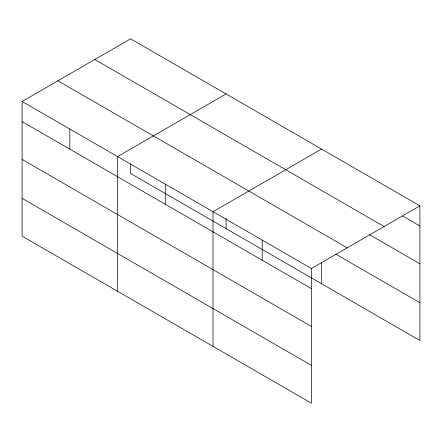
<?xml version="1.0" encoding="UTF-8"?>
<svg xmlns="http://www.w3.org/2000/svg" width="442" height="442" viewBox="0 0 442 442"><rect width="100%" height="100%" fill="white"/><g stroke="black" fill="none" stroke-linecap="round" stroke-linejoin="round"><path stroke-width="0.66" d="M311.389 326.423L311.389 268.498L22.1 101.478L22.1 236.15L311.389 403.17L311.389 326.423L22.1 159.402M130.611 163.877L130.611 173.502L419.9 340.522L419.9 205.85L130.611 38.83L22.1 101.478M226.077 93.947L117.566 156.595L117.566 291.267M321.544 149.065L213.027 211.712L213.027 346.384M311.389 268.498L419.9 205.85M402.717 216.05L419.9 225.972M94.803 59.504L384.092 226.525M369.534 234.696L419.9 263.775M57.908 80.803L347.197 247.824M335.76 254.144L419.9 302.72M22.1 121.6L311.389 288.62M22.1 198.347L311.389 365.368M321.544 262.426L321.544 283.736M262.211 240.105L262.211 260.228M226.077 218.309L226.077 228.619M165.297 184.154L165.297 204.276M69.83 129.036L69.83 149.158"/></g></svg>
